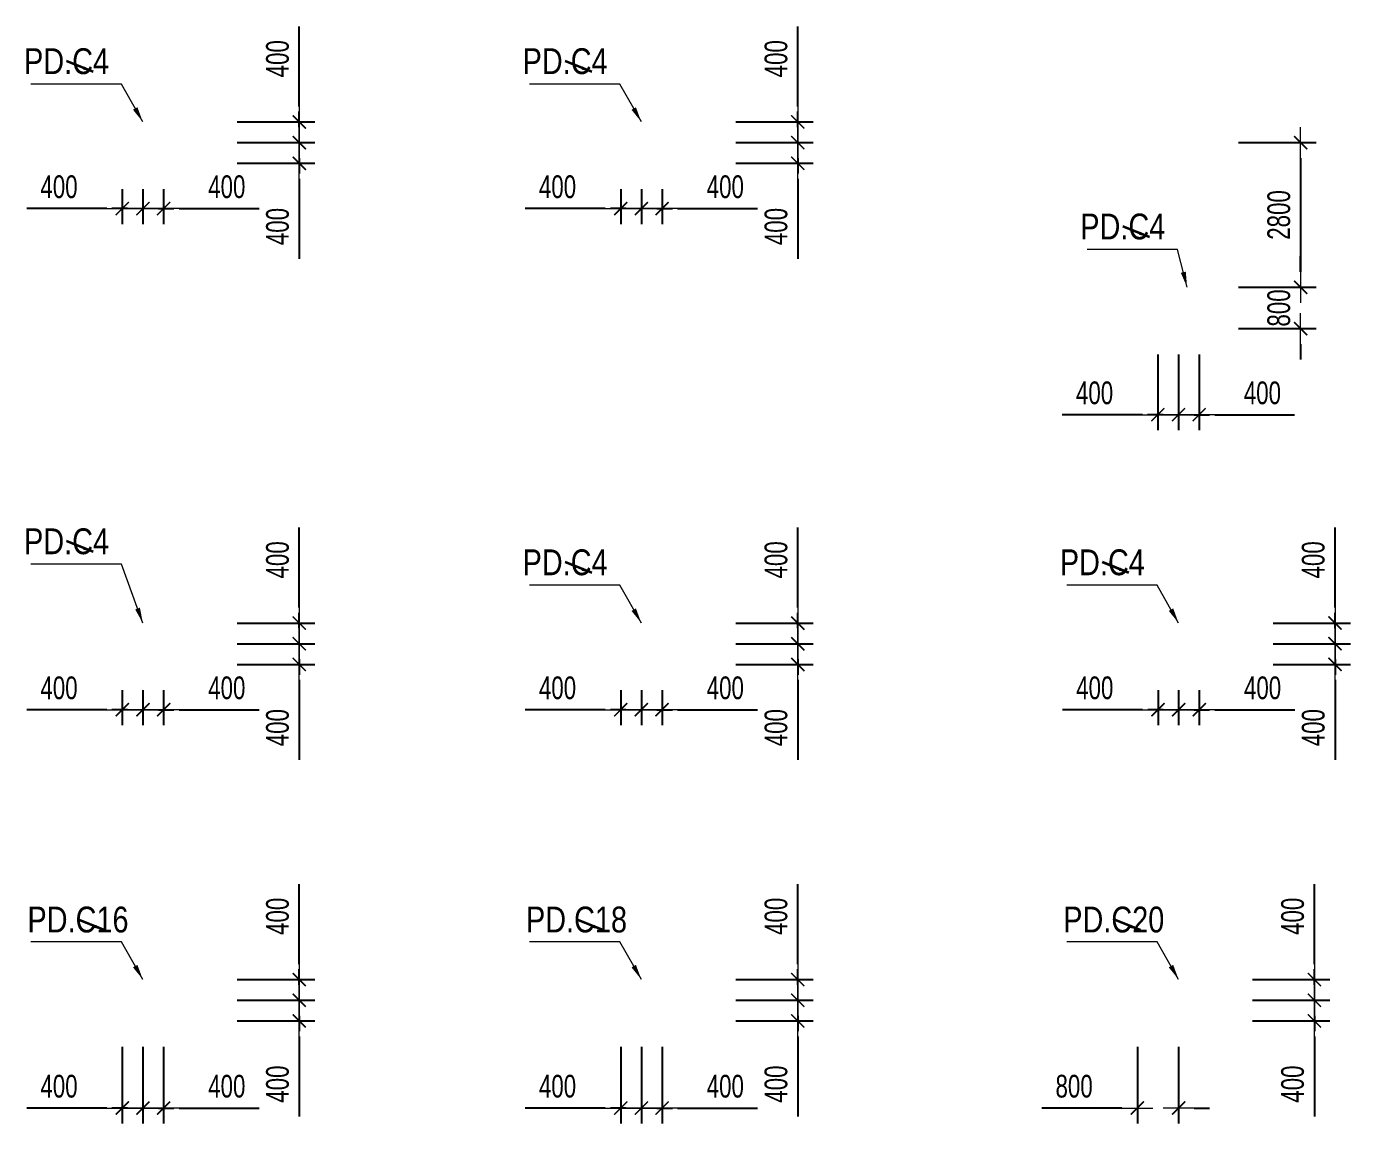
# Model space of a CAD drawing. Header units: millimetres. Extents: x -259680 to 699608, y -1281 to 104748.
# Drawn here: x 128446 to 154077, y 62313 to 83549 of the extents above; entities that cross this region are included whole.
import ezdxf
from ezdxf.enums import TextEntityAlignment as Align

# ---------------------------------------------------------------- set-up
doc = ezdxf.new("R2010")
doc.units = ezdxf.units.MM
doc.layers.get('Defpoints').update_dxf_attribs({"color": 151, "lineweight": 9})
for name, color, linetype, lineweight in [('$0$C1', 20, 'Continuous', 35), ('$1$NDC_S_ANNO', 7, 'Continuous', 20), ('$1$NDC_S_DIM', 1, 'Continuous', 15), ('NDC_S_DIM', 1, 'Continuous', 15)]:
    doc.layers.add(name, color=color, linetype=linetype, lineweight=lineweight)
doc.styles.add('$1$NDC_DIM', font='', dxfattribs={"width": 0.75})
doc.styles.add('$2$ARIAL', font='arial.ttf', dxfattribs={"width": 0.8})
doc.styles.add('NDC_DIM', font='', dxfattribs={"width": 0.75})
doc.styles.get('$1$NDC_DIM').set_extended_font_data('Dotum')
doc.styles.get('NDC_DIM').set_extended_font_data('Dotum')
doc.dimstyles.new('$0$NDC_dim_150', dxfattribs={"dimscale": 150, "dimtxt": 2.2, "dimasz": 1.5, "dimexe": 1.5, "dimexo": 2.5, "dimgap": 1, "dimtad": 1, "dimdec": 0, "dimzin": 0, "dimdsep": 46, "dimtxsty": '$1$NDC_DIM', "dimblk": '$1$DIMMARK', "dimcen": 0.09, "dimdle": 1.2, "dimclrd": 1, "dimclre": 1, "dimclrt": 3, "dimadec": 0, "dimazin": 0, "dimtfac": 1, "dimtdec": 0, "dimtix": 1, "dimtofl": 0, "dimtmove": 0, "dimatfit": 3, "dimfxl": 0, "dimtolj": 1, "dimtzin": 0, "dimarcsym": 0})
doc.dimstyles.new('$1$NDC_dim_iso', dxfattribs={"dimtxt": 2.2, "dimasz": 1, "dimexe": 1.5, "dimexo": 2.5, "dimgap": 1, "dimtad": 1, "dimdec": 0, "dimzin": 0, "dimdsep": 46, "dimtxsty": '$1$NDC_DIM', "dimblk": '$1$DIMMARK', "dimcen": 0.09, "dimdle": 1.2, "dimclrd": 1, "dimclre": 1, "dimclrt": 3, "dimadec": 0, "dimazin": 0, "dimtfac": 1, "dimtdec": 0, "dimtix": 1, "dimtofl": 0, "dimtmove": 0, "dimatfit": 3, "dimfxl": 0, "dimtolj": 1, "dimtzin": 0, "dimarcsym": 0})
doc.dimstyles.new('NDC_dim_200', dxfattribs={"dimscale": 200, "dimtxt": 2.2, "dimasz": 1.5, "dimexe": 1.5, "dimexo": 2.5, "dimgap": 1, "dimtad": 1, "dimdec": 0, "dimzin": 0, "dimdsep": 46, "dimtxsty": 'NDC_DIM', "dimblk": 'DIMMARK', "dimcen": 0.09, "dimdle": 1.2, "dimclrd": 1, "dimclre": 1, "dimclrt": 3, "dimadec": 0, "dimazin": 0, "dimtfac": 1, "dimtdec": 0, "dimtix": 1, "dimtofl": 0, "dimtmove": 0, "dimatfit": 3, "dimfxl": 0, "dimtolj": 1, "dimtzin": 0, "dimarcsym": 0})

# ---------------------------------------------------------------- blocks, each defined once
blk = doc.blocks.new('$1$DIMMARK')
at = {"layer": '$1$NDC_S_DIM', "color": 1}
blk.add_line((-1.5, 0), (1, 0), dxfattribs=at)
at = {"layer": '$1$NDC_S_DIM', "color": 2, "const_width": 0.1}
blk.add_lwpolyline([(-0.424, -0.424), (0.424, 0.424)], dxfattribs=at)
blk = doc.blocks.new('DIMMARK')
at = {"layer": 'NDC_S_DIM', "color": 1}
blk.add_line((-1.5, 0), (1, 0), dxfattribs=at)
at = {"layer": 'NDC_S_DIM', "color": 2, "const_width": 0.1}
blk.add_lwpolyline([(-0.424, -0.424), (0.424, 0.424)], dxfattribs=at)
blk = doc.blocks.new('*D767')
at = {"layer": 'Defpoints', "color": 0, "ltscale": 100, "transparency": 16777216}
for p in [(140350, 80900), (140750, 80900), (140750, 80024)]:
    blk.add_point(p, dxfattribs=at)
at = {"layer": 'NDC_S_DIM', "color": 1, "lineweight": -2, "ltscale": 100, "transparency": 16777216}
for p, q in [((140350, 80400), (140350, 79724)), ((140750, 80400), (140750, 79724)), ((140050, 80024), (139750, 80024)), ((141050, 80024), (142599, 80024))]:
    blk.add_line(p, q, dxfattribs=at)
at = {"layer": 'NDC_S_DIM', "color": 1, "lineweight": -2, "ltscale": 100, "transparency": 16777216, "xscale": 300, "yscale": 300, "zscale": 300}
blk.add_blockref('DIMMARK', (140350, 80024), dxfattribs=at)
at = {"layer": 'NDC_S_DIM', "color": 1, "lineweight": -2, "ltscale": 100, "transparency": 16777216, "xscale": 300, "yscale": 300, "zscale": 300, "rotation": 180}
blk.add_blockref('DIMMARK', (140750, 80024), dxfattribs=at)
at = {"layer": 'NDC_S_DIM', "color": 3, "ltscale": 100, "transparency": 16777216, "insert": (141974, 80444), "char_height": 440, "attachment_point": 5, "style": 'NDC_DIM'}
blk.add_mtext('\\A1;400', dxfattribs=at)
blk = doc.blocks.new('*D768')
at = {"layer": 'Defpoints', "color": 0, "ltscale": 100, "transparency": 16777216}
for p in [(139950, 80900), (140350, 80900), (140350, 80024)]:
    blk.add_point(p, dxfattribs=at)
at = {"layer": 'NDC_S_DIM', "color": 1, "lineweight": -2, "ltscale": 100, "transparency": 16777216}
for p, q in [((139950, 80400), (139950, 79724)), ((140350, 80400), (140350, 79724)), ((139650, 80024), (138101, 80024)), ((140650, 80024), (140950, 80024))]:
    blk.add_line(p, q, dxfattribs=at)
at = {"layer": 'NDC_S_DIM', "color": 1, "lineweight": -2, "ltscale": 100, "transparency": 16777216, "xscale": 300, "yscale": 300, "zscale": 300}
blk.add_blockref('DIMMARK', (139950, 80024), dxfattribs=at)
at = {"layer": 'NDC_S_DIM', "color": 1, "lineweight": -2, "ltscale": 100, "transparency": 16777216, "xscale": 300, "yscale": 300, "zscale": 300, "rotation": 180}
blk.add_blockref('DIMMARK', (140350, 80024), dxfattribs=at)
at = {"layer": 'NDC_S_DIM', "color": 3, "ltscale": 100, "transparency": 16777216, "insert": (138726, 80444), "char_height": 440, "attachment_point": 5, "style": 'NDC_DIM'}
blk.add_mtext('\\A1;400', dxfattribs=at)
blk = doc.blocks.new('*D769')
at = {"layer": 'Defpoints', "color": 0, "ltscale": 100, "transparency": 16777216}
for p in [(140750, 81700), (143377, 81700), (140750, 81300)]:
    blk.add_point(p, dxfattribs=at)
at = {"layer": 'NDC_S_DIM', "color": 1, "lineweight": -2, "ltscale": 100, "transparency": 16777216}
for p, q in [((143377, 82000), (143377, 83549)), ((142177, 81700), (143677, 81700)), ((142177, 81300), (143677, 81300)), ((143377, 81000), (143377, 80700))]:
    blk.add_line(p, q, dxfattribs=at)
at = {"layer": 'NDC_S_DIM', "color": 1, "lineweight": -2, "ltscale": 100, "transparency": 16777216, "xscale": 300, "yscale": 300, "zscale": 300}
for p, rotation in [((143377, 81700), 270), ((143377, 81300), 90)]:
    blk.add_blockref('DIMMARK', p, dxfattribs=dict(at, rotation=rotation))
at = {"layer": 'NDC_S_DIM', "color": 3, "ltscale": 100, "transparency": 16777216, "insert": (142957, 82924), "char_height": 440, "attachment_point": 5, "rotation": 90, "style": 'NDC_DIM'}
blk.add_mtext('\\A1;400', dxfattribs=at)
blk = doc.blocks.new('*D770')
at = {"layer": 'Defpoints', "color": 0, "ltscale": 100, "transparency": 16777216}
for p in [(140750, 81300), (143377, 81300), (140750, 80900)]:
    blk.add_point(p, dxfattribs=at)
at = {"layer": 'NDC_S_DIM', "color": 1, "lineweight": -2, "ltscale": 100, "transparency": 16777216}
for p, q in [((143377, 81600), (143377, 81900)), ((142177, 81300), (143677, 81300)), ((142177, 80900), (143677, 80900)), ((143377, 80600), (143377, 79051))]:
    blk.add_line(p, q, dxfattribs=at)
at = {"layer": 'NDC_S_DIM', "color": 1, "lineweight": -2, "ltscale": 100, "transparency": 16777216, "xscale": 300, "yscale": 300, "zscale": 300}
for p, rotation in [((143377, 81300), 270), ((143377, 80900), 90)]:
    blk.add_blockref('DIMMARK', p, dxfattribs=dict(at, rotation=rotation))
at = {"layer": 'NDC_S_DIM', "color": 3, "ltscale": 100, "transparency": 16777216, "insert": (142957, 79676), "char_height": 440, "attachment_point": 5, "rotation": 90, "style": 'NDC_DIM'}
blk.add_mtext('\\A1;400', dxfattribs=at)
blk = doc.blocks.new('*D771')
at = {"layer": 'Defpoints', "color": 0, "ltscale": 100, "transparency": 16777216}
for p in [(130700, 80900), (131100, 80900), (131100, 80024)]:
    blk.add_point(p, dxfattribs=at)
at = {"layer": 'NDC_S_DIM', "color": 1, "lineweight": -2, "ltscale": 100, "transparency": 16777216}
for p, q in [((130700, 80400), (130700, 79724)), ((131100, 80400), (131100, 79724)), ((130400, 80024), (130100, 80024)), ((131400, 80024), (132949, 80024))]:
    blk.add_line(p, q, dxfattribs=at)
at = {"layer": 'NDC_S_DIM', "color": 1, "lineweight": -2, "ltscale": 100, "transparency": 16777216, "xscale": 300, "yscale": 300, "zscale": 300}
blk.add_blockref('DIMMARK', (130700, 80024), dxfattribs=at)
at = {"layer": 'NDC_S_DIM', "color": 1, "lineweight": -2, "ltscale": 100, "transparency": 16777216, "xscale": 300, "yscale": 300, "zscale": 300, "rotation": 180}
blk.add_blockref('DIMMARK', (131100, 80024), dxfattribs=at)
at = {"layer": 'NDC_S_DIM', "color": 3, "ltscale": 100, "transparency": 16777216, "insert": (132324, 80444), "char_height": 440, "attachment_point": 5, "style": 'NDC_DIM'}
blk.add_mtext('\\A1;400', dxfattribs=at)
blk = doc.blocks.new('*D772')
at = {"layer": 'Defpoints', "color": 0, "ltscale": 100, "transparency": 16777216}
for p in [(130300, 80900), (130700, 80900), (130700, 80024)]:
    blk.add_point(p, dxfattribs=at)
at = {"layer": 'NDC_S_DIM', "color": 1, "lineweight": -2, "ltscale": 100, "transparency": 16777216}
for p, q in [((130300, 80400), (130300, 79724)), ((130700, 80400), (130700, 79724)), ((130000, 80024), (128451, 80024)), ((131000, 80024), (131300, 80024))]:
    blk.add_line(p, q, dxfattribs=at)
at = {"layer": 'NDC_S_DIM', "color": 1, "lineweight": -2, "ltscale": 100, "transparency": 16777216, "xscale": 300, "yscale": 300, "zscale": 300}
blk.add_blockref('DIMMARK', (130300, 80024), dxfattribs=at)
at = {"layer": 'NDC_S_DIM', "color": 1, "lineweight": -2, "ltscale": 100, "transparency": 16777216, "xscale": 300, "yscale": 300, "zscale": 300, "rotation": 180}
blk.add_blockref('DIMMARK', (130700, 80024), dxfattribs=at)
at = {"layer": 'NDC_S_DIM', "color": 3, "ltscale": 100, "transparency": 16777216, "insert": (129076, 80444), "char_height": 440, "attachment_point": 5, "style": 'NDC_DIM'}
blk.add_mtext('\\A1;400', dxfattribs=at)
blk = doc.blocks.new('*D773')
at = {"layer": 'Defpoints', "color": 0, "ltscale": 100, "transparency": 16777216}
for p in [(131100, 81700), (133727, 81700), (131100, 81300)]:
    blk.add_point(p, dxfattribs=at)
at = {"layer": 'NDC_S_DIM', "color": 1, "lineweight": -2, "ltscale": 100, "transparency": 16777216}
for p, q in [((133727, 82000), (133727, 83549)), ((132527, 81700), (134027, 81700)), ((132527, 81300), (134027, 81300)), ((133727, 81000), (133727, 80700))]:
    blk.add_line(p, q, dxfattribs=at)
at = {"layer": 'NDC_S_DIM', "color": 1, "lineweight": -2, "ltscale": 100, "transparency": 16777216, "xscale": 300, "yscale": 300, "zscale": 300}
for p, rotation in [((133727, 81700), 270), ((133727, 81300), 90)]:
    blk.add_blockref('DIMMARK', p, dxfattribs=dict(at, rotation=rotation))
at = {"layer": 'NDC_S_DIM', "color": 3, "ltscale": 100, "transparency": 16777216, "insert": (133307, 82924), "char_height": 440, "attachment_point": 5, "rotation": 90, "style": 'NDC_DIM'}
blk.add_mtext('\\A1;400', dxfattribs=at)
blk = doc.blocks.new('*D774')
at = {"layer": 'Defpoints', "color": 0, "ltscale": 100, "transparency": 16777216}
for p in [(131100, 81300), (133727, 81300), (131100, 80900)]:
    blk.add_point(p, dxfattribs=at)
at = {"layer": 'NDC_S_DIM', "color": 1, "lineweight": -2, "ltscale": 100, "transparency": 16777216}
for p, q in [((133727, 81600), (133727, 81900)), ((132527, 81300), (134027, 81300)), ((132527, 80900), (134027, 80900)), ((133727, 80600), (133727, 79051))]:
    blk.add_line(p, q, dxfattribs=at)
at = {"layer": 'NDC_S_DIM', "color": 1, "lineweight": -2, "ltscale": 100, "transparency": 16777216, "xscale": 300, "yscale": 300, "zscale": 300}
for p, rotation in [((133727, 81300), 270), ((133727, 80900), 90)]:
    blk.add_blockref('DIMMARK', p, dxfattribs=dict(at, rotation=rotation))
at = {"layer": 'NDC_S_DIM', "color": 3, "ltscale": 100, "transparency": 16777216, "insert": (133307, 79676), "char_height": 440, "attachment_point": 5, "rotation": 90, "style": 'NDC_DIM'}
blk.add_mtext('\\A1;400', dxfattribs=at)
blk = doc.blocks.new('*D1036')
at = {"layer": 'Defpoints', "color": 0, "ltscale": 100, "transparency": 16777216}
for p in [(130700, 71200), (131100, 71200), (131100, 70324)]:
    blk.add_point(p, dxfattribs=at)
at = {"layer": 'NDC_S_DIM', "color": 1, "lineweight": -2, "ltscale": 100, "transparency": 16777216}
for p, q in [((130700, 70700), (130700, 70024)), ((131100, 70700), (131100, 70024)), ((130400, 70324), (130100, 70324)), ((131400, 70324), (132949, 70324))]:
    blk.add_line(p, q, dxfattribs=at)
at = {"layer": 'NDC_S_DIM', "color": 1, "lineweight": -2, "ltscale": 100, "transparency": 16777216, "xscale": 300, "yscale": 300, "zscale": 300}
blk.add_blockref('DIMMARK', (130700, 70324), dxfattribs=at)
at = {"layer": 'NDC_S_DIM', "color": 1, "lineweight": -2, "ltscale": 100, "transparency": 16777216, "xscale": 300, "yscale": 300, "zscale": 300, "rotation": 180}
blk.add_blockref('DIMMARK', (131100, 70324), dxfattribs=at)
at = {"layer": 'NDC_S_DIM', "color": 3, "ltscale": 100, "transparency": 16777216, "insert": (132324, 70744), "char_height": 440, "attachment_point": 5, "style": 'NDC_DIM'}
blk.add_mtext('\\A1;400', dxfattribs=at)
blk = doc.blocks.new('*D1037')
at = {"layer": 'Defpoints', "color": 0, "ltscale": 100, "transparency": 16777216}
for p in [(130300, 71200), (130700, 71200), (130700, 70324)]:
    blk.add_point(p, dxfattribs=at)
at = {"layer": 'NDC_S_DIM', "color": 1, "lineweight": -2, "ltscale": 100, "transparency": 16777216}
for p, q in [((130300, 70700), (130300, 70024)), ((130700, 70700), (130700, 70024)), ((130000, 70324), (128451, 70324)), ((131000, 70324), (131300, 70324))]:
    blk.add_line(p, q, dxfattribs=at)
at = {"layer": 'NDC_S_DIM', "color": 1, "lineweight": -2, "ltscale": 100, "transparency": 16777216, "xscale": 300, "yscale": 300, "zscale": 300}
blk.add_blockref('DIMMARK', (130300, 70324), dxfattribs=at)
at = {"layer": 'NDC_S_DIM', "color": 1, "lineweight": -2, "ltscale": 100, "transparency": 16777216, "xscale": 300, "yscale": 300, "zscale": 300, "rotation": 180}
blk.add_blockref('DIMMARK', (130700, 70324), dxfattribs=at)
at = {"layer": 'NDC_S_DIM', "color": 3, "ltscale": 100, "transparency": 16777216, "insert": (129076, 70744), "char_height": 440, "attachment_point": 5, "style": 'NDC_DIM'}
blk.add_mtext('\\A1;400', dxfattribs=at)
blk = doc.blocks.new('*D1038')
at = {"layer": 'Defpoints', "color": 0, "ltscale": 100, "transparency": 16777216}
for p in [(131100, 72000), (133727, 72000), (131100, 71600)]:
    blk.add_point(p, dxfattribs=at)
at = {"layer": 'NDC_S_DIM', "color": 1, "lineweight": -2, "ltscale": 100, "transparency": 16777216}
for p, q in [((133727, 72300), (133727, 73849)), ((132527, 72000), (134027, 72000)), ((132527, 71600), (134027, 71600)), ((133727, 71300), (133727, 71000))]:
    blk.add_line(p, q, dxfattribs=at)
at = {"layer": 'NDC_S_DIM', "color": 1, "lineweight": -2, "ltscale": 100, "transparency": 16777216, "xscale": 300, "yscale": 300, "zscale": 300}
for p, rotation in [((133727, 72000), 270), ((133727, 71600), 90)]:
    blk.add_blockref('DIMMARK', p, dxfattribs=dict(at, rotation=rotation))
at = {"layer": 'NDC_S_DIM', "color": 3, "ltscale": 100, "transparency": 16777216, "insert": (133307, 73224), "char_height": 440, "attachment_point": 5, "rotation": 90, "style": 'NDC_DIM'}
blk.add_mtext('\\A1;400', dxfattribs=at)
blk = doc.blocks.new('*D1039')
at = {"layer": 'Defpoints', "color": 0, "ltscale": 100, "transparency": 16777216}
for p in [(131100, 71600), (133727, 71600), (131100, 71200)]:
    blk.add_point(p, dxfattribs=at)
at = {"layer": 'NDC_S_DIM', "color": 1, "lineweight": -2, "ltscale": 100, "transparency": 16777216}
for p, q in [((133727, 71900), (133727, 72200)), ((132527, 71600), (134027, 71600)), ((132527, 71200), (134027, 71200)), ((133727, 70900), (133727, 69351))]:
    blk.add_line(p, q, dxfattribs=at)
at = {"layer": 'NDC_S_DIM', "color": 1, "lineweight": -2, "ltscale": 100, "transparency": 16777216, "xscale": 300, "yscale": 300, "zscale": 300}
for p, rotation in [((133727, 71600), 270), ((133727, 71200), 90)]:
    blk.add_blockref('DIMMARK', p, dxfattribs=dict(at, rotation=rotation))
at = {"layer": 'NDC_S_DIM', "color": 3, "ltscale": 100, "transparency": 16777216, "insert": (133307, 69976), "char_height": 440, "attachment_point": 5, "rotation": 90, "style": 'NDC_DIM'}
blk.add_mtext('\\A1;400', dxfattribs=at)
blk = doc.blocks.new('*D1040')
at = {"layer": 'Defpoints', "color": 0, "ltscale": 100, "transparency": 16777216}
for p in [(140350, 71200), (140750, 71200), (140750, 70324)]:
    blk.add_point(p, dxfattribs=at)
at = {"layer": 'NDC_S_DIM', "color": 1, "lineweight": -2, "ltscale": 100, "transparency": 16777216}
for p, q in [((140350, 70700), (140350, 70024)), ((140750, 70700), (140750, 70024)), ((140050, 70324), (139750, 70324)), ((141050, 70324), (142599, 70324))]:
    blk.add_line(p, q, dxfattribs=at)
at = {"layer": 'NDC_S_DIM', "color": 1, "lineweight": -2, "ltscale": 100, "transparency": 16777216, "xscale": 300, "yscale": 300, "zscale": 300}
blk.add_blockref('DIMMARK', (140350, 70324), dxfattribs=at)
at = {"layer": 'NDC_S_DIM', "color": 1, "lineweight": -2, "ltscale": 100, "transparency": 16777216, "xscale": 300, "yscale": 300, "zscale": 300, "rotation": 180}
blk.add_blockref('DIMMARK', (140750, 70324), dxfattribs=at)
at = {"layer": 'NDC_S_DIM', "color": 3, "ltscale": 100, "transparency": 16777216, "insert": (141974, 70744), "char_height": 440, "attachment_point": 5, "style": 'NDC_DIM'}
blk.add_mtext('\\A1;400', dxfattribs=at)
blk = doc.blocks.new('*D1041')
at = {"layer": 'Defpoints', "color": 0, "ltscale": 100, "transparency": 16777216}
for p in [(139950, 71200), (140350, 71200), (140350, 70324)]:
    blk.add_point(p, dxfattribs=at)
at = {"layer": 'NDC_S_DIM', "color": 1, "lineweight": -2, "ltscale": 100, "transparency": 16777216}
for p, q in [((139950, 70700), (139950, 70024)), ((140350, 70700), (140350, 70024)), ((139650, 70324), (138101, 70324)), ((140650, 70324), (140950, 70324))]:
    blk.add_line(p, q, dxfattribs=at)
at = {"layer": 'NDC_S_DIM', "color": 1, "lineweight": -2, "ltscale": 100, "transparency": 16777216, "xscale": 300, "yscale": 300, "zscale": 300}
blk.add_blockref('DIMMARK', (139950, 70324), dxfattribs=at)
at = {"layer": 'NDC_S_DIM', "color": 1, "lineweight": -2, "ltscale": 100, "transparency": 16777216, "xscale": 300, "yscale": 300, "zscale": 300, "rotation": 180}
blk.add_blockref('DIMMARK', (140350, 70324), dxfattribs=at)
at = {"layer": 'NDC_S_DIM', "color": 3, "ltscale": 100, "transparency": 16777216, "insert": (138726, 70744), "char_height": 440, "attachment_point": 5, "style": 'NDC_DIM'}
blk.add_mtext('\\A1;400', dxfattribs=at)
blk = doc.blocks.new('*D1042')
at = {"layer": 'Defpoints', "color": 0, "ltscale": 100, "transparency": 16777216}
for p in [(140750, 72000), (143377, 72000), (140750, 71600)]:
    blk.add_point(p, dxfattribs=at)
at = {"layer": 'NDC_S_DIM', "color": 1, "lineweight": -2, "ltscale": 100, "transparency": 16777216}
for p, q in [((143377, 72300), (143377, 73849)), ((142177, 72000), (143677, 72000)), ((142177, 71600), (143677, 71600)), ((143377, 71300), (143377, 71000))]:
    blk.add_line(p, q, dxfattribs=at)
at = {"layer": 'NDC_S_DIM', "color": 1, "lineweight": -2, "ltscale": 100, "transparency": 16777216, "xscale": 300, "yscale": 300, "zscale": 300}
for p, rotation in [((143377, 72000), 270), ((143377, 71600), 90)]:
    blk.add_blockref('DIMMARK', p, dxfattribs=dict(at, rotation=rotation))
at = {"layer": 'NDC_S_DIM', "color": 3, "ltscale": 100, "transparency": 16777216, "insert": (142957, 73224), "char_height": 440, "attachment_point": 5, "rotation": 90, "style": 'NDC_DIM'}
blk.add_mtext('\\A1;400', dxfattribs=at)
blk = doc.blocks.new('*D1043')
at = {"layer": 'Defpoints', "color": 0, "ltscale": 100, "transparency": 16777216}
for p in [(140750, 71600), (143377, 71600), (140750, 71200)]:
    blk.add_point(p, dxfattribs=at)
at = {"layer": 'NDC_S_DIM', "color": 1, "lineweight": -2, "ltscale": 100, "transparency": 16777216}
for p, q in [((143377, 71900), (143377, 72200)), ((142177, 71600), (143677, 71600)), ((142177, 71200), (143677, 71200)), ((143377, 70900), (143377, 69351))]:
    blk.add_line(p, q, dxfattribs=at)
at = {"layer": 'NDC_S_DIM', "color": 1, "lineweight": -2, "ltscale": 100, "transparency": 16777216, "xscale": 300, "yscale": 300, "zscale": 300}
for p, rotation in [((143377, 71600), 270), ((143377, 71200), 90)]:
    blk.add_blockref('DIMMARK', p, dxfattribs=dict(at, rotation=rotation))
at = {"layer": 'NDC_S_DIM', "color": 3, "ltscale": 100, "transparency": 16777216, "insert": (142957, 69976), "char_height": 440, "attachment_point": 5, "rotation": 90, "style": 'NDC_DIM'}
blk.add_mtext('\\A1;400', dxfattribs=at)
blk = doc.blocks.new('*D1044')
at = {"layer": 'Defpoints', "color": 0, "ltscale": 100, "transparency": 16777216}
for p in [(150750, 71200), (151150, 71200), (151150, 70324)]:
    blk.add_point(p, dxfattribs=at)
at = {"layer": 'NDC_S_DIM', "color": 1, "lineweight": -2, "ltscale": 100, "transparency": 16777216}
for p, q in [((150750, 70700), (150750, 70024)), ((151150, 70700), (151150, 70024)), ((150450, 70324), (150150, 70324)), ((151450, 70324), (152999, 70324))]:
    blk.add_line(p, q, dxfattribs=at)
at = {"layer": 'NDC_S_DIM', "color": 1, "lineweight": -2, "ltscale": 100, "transparency": 16777216, "xscale": 300, "yscale": 300, "zscale": 300}
blk.add_blockref('DIMMARK', (150750, 70324), dxfattribs=at)
at = {"layer": 'NDC_S_DIM', "color": 1, "lineweight": -2, "ltscale": 100, "transparency": 16777216, "xscale": 300, "yscale": 300, "zscale": 300, "rotation": 180}
blk.add_blockref('DIMMARK', (151150, 70324), dxfattribs=at)
at = {"layer": 'NDC_S_DIM', "color": 3, "ltscale": 100, "transparency": 16777216, "insert": (152374, 70744), "char_height": 440, "attachment_point": 5, "style": 'NDC_DIM'}
blk.add_mtext('\\A1;400', dxfattribs=at)
blk = doc.blocks.new('*D1045')
at = {"layer": 'Defpoints', "color": 0, "ltscale": 100, "transparency": 16777216}
for p in [(150350, 71200), (150750, 71200), (150750, 70324)]:
    blk.add_point(p, dxfattribs=at)
at = {"layer": 'NDC_S_DIM', "color": 1, "lineweight": -2, "ltscale": 100, "transparency": 16777216}
for p, q in [((150350, 70700), (150350, 70024)), ((150750, 70700), (150750, 70024)), ((150050, 70324), (148501, 70324)), ((151050, 70324), (151350, 70324))]:
    blk.add_line(p, q, dxfattribs=at)
at = {"layer": 'NDC_S_DIM', "color": 1, "lineweight": -2, "ltscale": 100, "transparency": 16777216, "xscale": 300, "yscale": 300, "zscale": 300}
blk.add_blockref('DIMMARK', (150350, 70324), dxfattribs=at)
at = {"layer": 'NDC_S_DIM', "color": 1, "lineweight": -2, "ltscale": 100, "transparency": 16777216, "xscale": 300, "yscale": 300, "zscale": 300, "rotation": 180}
blk.add_blockref('DIMMARK', (150750, 70324), dxfattribs=at)
at = {"layer": 'NDC_S_DIM', "color": 3, "ltscale": 100, "transparency": 16777216, "insert": (149126, 70744), "char_height": 440, "attachment_point": 5, "style": 'NDC_DIM'}
blk.add_mtext('\\A1;400', dxfattribs=at)
blk = doc.blocks.new('*D1046')
at = {"layer": 'Defpoints', "color": 0, "ltscale": 100, "transparency": 16777216}
for p in [(151150, 72000), (153777, 72000), (151150, 71600)]:
    blk.add_point(p, dxfattribs=at)
at = {"layer": 'NDC_S_DIM', "color": 1, "lineweight": -2, "ltscale": 100, "transparency": 16777216}
for p, q in [((153777, 72300), (153777, 73849)), ((152577, 72000), (154077, 72000)), ((152577, 71600), (154077, 71600)), ((153777, 71300), (153777, 71000))]:
    blk.add_line(p, q, dxfattribs=at)
at = {"layer": 'NDC_S_DIM', "color": 1, "lineweight": -2, "ltscale": 100, "transparency": 16777216, "xscale": 300, "yscale": 300, "zscale": 300}
for p, rotation in [((153777, 72000), 270), ((153777, 71600), 90)]:
    blk.add_blockref('DIMMARK', p, dxfattribs=dict(at, rotation=rotation))
at = {"layer": 'NDC_S_DIM', "color": 3, "ltscale": 100, "transparency": 16777216, "insert": (153357, 73224), "char_height": 440, "attachment_point": 5, "rotation": 90, "style": 'NDC_DIM'}
blk.add_mtext('\\A1;400', dxfattribs=at)
blk = doc.blocks.new('*D1047')
at = {"layer": 'Defpoints', "color": 0, "ltscale": 100, "transparency": 16777216}
for p in [(151150, 71600), (153777, 71600), (151150, 71200)]:
    blk.add_point(p, dxfattribs=at)
at = {"layer": 'NDC_S_DIM', "color": 1, "lineweight": -2, "ltscale": 100, "transparency": 16777216}
for p, q in [((153777, 71900), (153777, 72200)), ((152577, 71600), (154077, 71600)), ((152577, 71200), (154077, 71200)), ((153777, 70900), (153777, 69351))]:
    blk.add_line(p, q, dxfattribs=at)
at = {"layer": 'NDC_S_DIM', "color": 1, "lineweight": -2, "ltscale": 100, "transparency": 16777216, "xscale": 300, "yscale": 300, "zscale": 300}
for p, rotation in [((153777, 71600), 270), ((153777, 71200), 90)]:
    blk.add_blockref('DIMMARK', p, dxfattribs=dict(at, rotation=rotation))
at = {"layer": 'NDC_S_DIM', "color": 3, "ltscale": 100, "transparency": 16777216, "insert": (153357, 69976), "char_height": 440, "attachment_point": 5, "rotation": 90, "style": 'NDC_DIM'}
blk.add_mtext('\\A1;400', dxfattribs=at)
blk = doc.blocks.new('*D1072')
at = {"layer": 'Defpoints', "color": 0, "ltscale": 100, "transparency": 16777216}
for p in [(150747, 77700), (151147, 77700), (151147, 76034)]:
    blk.add_point(p, dxfattribs=at)
at = {"layer": 'NDC_S_DIM', "color": 1, "lineweight": -2, "ltscale": 100, "transparency": 16777216}
for p, q in [((150747, 77200), (150747, 75734)), ((151147, 77200), (151147, 75734)), ((150447, 76034), (150147, 76034)), ((151447, 76034), (152995, 76034))]:
    blk.add_line(p, q, dxfattribs=at)
at = {"layer": 'NDC_S_DIM', "color": 1, "lineweight": -2, "ltscale": 100, "transparency": 16777216, "xscale": 300, "yscale": 300, "zscale": 300}
blk.add_blockref('DIMMARK', (150747, 76034), dxfattribs=at)
at = {"layer": 'NDC_S_DIM', "color": 1, "lineweight": -2, "ltscale": 100, "transparency": 16777216, "xscale": 300, "yscale": 300, "zscale": 300, "rotation": 180}
blk.add_blockref('DIMMARK', (151147, 76034), dxfattribs=at)
at = {"layer": 'NDC_S_DIM', "color": 3, "ltscale": 100, "transparency": 16777216, "insert": (152371, 76454), "char_height": 440, "attachment_point": 5, "style": 'NDC_DIM'}
blk.add_mtext('\\A1;400', dxfattribs=at)
blk = doc.blocks.new('*D1073')
at = {"layer": 'Defpoints', "color": 0, "ltscale": 100, "transparency": 16777216}
for p in [(150347, 77700), (150747, 77700), (150747, 76034)]:
    blk.add_point(p, dxfattribs=at)
at = {"layer": 'NDC_S_DIM', "color": 1, "lineweight": -2, "ltscale": 100, "transparency": 16777216}
for p, q in [((150347, 77200), (150347, 75734)), ((150747, 77200), (150747, 75734)), ((150047, 76034), (148498, 76034)), ((151047, 76034), (151347, 76034))]:
    blk.add_line(p, q, dxfattribs=at)
at = {"layer": 'NDC_S_DIM', "color": 1, "lineweight": -2, "ltscale": 100, "transparency": 16777216, "xscale": 300, "yscale": 300, "zscale": 300}
blk.add_blockref('DIMMARK', (150347, 76034), dxfattribs=at)
at = {"layer": 'NDC_S_DIM', "color": 1, "lineweight": -2, "ltscale": 100, "transparency": 16777216, "xscale": 300, "yscale": 300, "zscale": 300, "rotation": 180}
blk.add_blockref('DIMMARK', (150747, 76034), dxfattribs=at)
at = {"layer": 'NDC_S_DIM', "color": 3, "ltscale": 100, "transparency": 16777216, "insert": (149122, 76454), "char_height": 440, "attachment_point": 5, "style": 'NDC_DIM'}
blk.add_mtext('\\A1;400', dxfattribs=at)
blk = doc.blocks.new('*D1074')
at = {"layer": 'Defpoints', "color": 0, "ltscale": 100, "transparency": 16777216}
for p in [(140350, 64300), (140750, 64300), (140750, 62613)]:
    blk.add_point(p, dxfattribs=at)
at = {"layer": 'NDC_S_DIM', "color": 1, "lineweight": -2, "ltscale": 100, "transparency": 16777216}
for p, q in [((140350, 63800), (140350, 62313)), ((140750, 63800), (140750, 62313)), ((140050, 62613), (139750, 62613)), ((141050, 62613), (142599, 62613))]:
    blk.add_line(p, q, dxfattribs=at)
at = {"layer": 'NDC_S_DIM', "color": 1, "lineweight": -2, "ltscale": 100, "transparency": 16777216, "xscale": 300, "yscale": 300, "zscale": 300}
blk.add_blockref('DIMMARK', (140350, 62613), dxfattribs=at)
at = {"layer": 'NDC_S_DIM', "color": 1, "lineweight": -2, "ltscale": 100, "transparency": 16777216, "xscale": 300, "yscale": 300, "zscale": 300, "rotation": 180}
blk.add_blockref('DIMMARK', (140750, 62613), dxfattribs=at)
at = {"layer": 'NDC_S_DIM', "color": 3, "ltscale": 100, "transparency": 16777216, "insert": (141974, 63033), "char_height": 440, "attachment_point": 5, "style": 'NDC_DIM'}
blk.add_mtext('\\A1;400', dxfattribs=at)
blk = doc.blocks.new('*D1075')
at = {"layer": 'Defpoints', "color": 0, "ltscale": 100, "transparency": 16777216}
for p in [(139950, 64300), (140350, 64300), (140350, 62613)]:
    blk.add_point(p, dxfattribs=at)
at = {"layer": 'NDC_S_DIM', "color": 1, "lineweight": -2, "ltscale": 100, "transparency": 16777216}
for p, q in [((139950, 63800), (139950, 62313)), ((140350, 63800), (140350, 62313)), ((139650, 62613), (138101, 62613)), ((140650, 62613), (140950, 62613))]:
    blk.add_line(p, q, dxfattribs=at)
at = {"layer": 'NDC_S_DIM', "color": 1, "lineweight": -2, "ltscale": 100, "transparency": 16777216, "xscale": 300, "yscale": 300, "zscale": 300}
blk.add_blockref('DIMMARK', (139950, 62613), dxfattribs=at)
at = {"layer": 'NDC_S_DIM', "color": 1, "lineweight": -2, "ltscale": 100, "transparency": 16777216, "xscale": 300, "yscale": 300, "zscale": 300, "rotation": 180}
blk.add_blockref('DIMMARK', (140350, 62613), dxfattribs=at)
at = {"layer": 'NDC_S_DIM', "color": 3, "ltscale": 100, "transparency": 16777216, "insert": (138726, 63033), "char_height": 440, "attachment_point": 5, "style": 'NDC_DIM'}
blk.add_mtext('\\A1;400', dxfattribs=at)
blk = doc.blocks.new('*D1076')
at = {"layer": 'Defpoints', "color": 0, "ltscale": 100, "transparency": 16777216}
for p in [(140750, 65100), (143377, 65100), (140750, 64700)]:
    blk.add_point(p, dxfattribs=at)
at = {"layer": 'NDC_S_DIM', "color": 1, "lineweight": -2, "ltscale": 100, "transparency": 16777216}
for p, q in [((143377, 65400), (143377, 66949)), ((142177, 65100), (143677, 65100)), ((142177, 64700), (143677, 64700)), ((143377, 64400), (143377, 64100))]:
    blk.add_line(p, q, dxfattribs=at)
at = {"layer": 'NDC_S_DIM', "color": 1, "lineweight": -2, "ltscale": 100, "transparency": 16777216, "xscale": 300, "yscale": 300, "zscale": 300}
for p, rotation in [((143377, 65100), 270), ((143377, 64700), 90)]:
    blk.add_blockref('DIMMARK', p, dxfattribs=dict(at, rotation=rotation))
at = {"layer": 'NDC_S_DIM', "color": 3, "ltscale": 100, "transparency": 16777216, "insert": (142957, 66324), "char_height": 440, "attachment_point": 5, "rotation": 90, "style": 'NDC_DIM'}
blk.add_mtext('\\A1;400', dxfattribs=at)
blk = doc.blocks.new('*D1077')
at = {"layer": 'Defpoints', "color": 0, "ltscale": 100, "transparency": 16777216}
for p in [(140750, 64700), (143377, 64700), (140750, 64300)]:
    blk.add_point(p, dxfattribs=at)
at = {"layer": 'NDC_S_DIM', "color": 1, "lineweight": -2, "ltscale": 100, "transparency": 16777216}
for p, q in [((143377, 65000), (143377, 65300)), ((142177, 64700), (143677, 64700)), ((142177, 64300), (143677, 64300)), ((143377, 64000), (143377, 62451))]:
    blk.add_line(p, q, dxfattribs=at)
at = {"layer": 'NDC_S_DIM', "color": 1, "lineweight": -2, "ltscale": 100, "transparency": 16777216, "xscale": 300, "yscale": 300, "zscale": 300}
for p, rotation in [((143377, 64700), 270), ((143377, 64300), 90)]:
    blk.add_blockref('DIMMARK', p, dxfattribs=dict(at, rotation=rotation))
at = {"layer": 'NDC_S_DIM', "color": 3, "ltscale": 100, "transparency": 16777216, "insert": (142957, 63076), "char_height": 440, "attachment_point": 5, "rotation": 90, "style": 'NDC_DIM'}
blk.add_mtext('\\A1;400', dxfattribs=at)
blk = doc.blocks.new('*D1078')
at = {"layer": 'Defpoints', "color": 0, "ltscale": 100, "transparency": 16777216}
for p in [(149950, 64300), (150750, 64300), (150750, 62613)]:
    blk.add_point(p, dxfattribs=at)
at = {"layer": 'NDC_S_DIM', "color": 1, "lineweight": -2, "ltscale": 100, "transparency": 16777216}
for p, q in [((149950, 63800), (149950, 62313)), ((150750, 63800), (150750, 62313)), ((149650, 62613), (148101, 62613)), ((151050, 62613), (151350, 62613))]:
    blk.add_line(p, q, dxfattribs=at)
at = {"layer": 'NDC_S_DIM', "color": 1, "lineweight": -2, "ltscale": 100, "transparency": 16777216, "xscale": 300, "yscale": 300, "zscale": 300}
blk.add_blockref('DIMMARK', (149950, 62613), dxfattribs=at)
at = {"layer": 'NDC_S_DIM', "color": 1, "lineweight": -2, "ltscale": 100, "transparency": 16777216, "xscale": 300, "yscale": 300, "zscale": 300, "rotation": 180}
blk.add_blockref('DIMMARK', (150750, 62613), dxfattribs=at)
at = {"layer": 'NDC_S_DIM', "color": 3, "ltscale": 100, "transparency": 16777216, "insert": (148726, 63033), "char_height": 440, "attachment_point": 5, "style": 'NDC_DIM'}
blk.add_mtext('\\A1;800', dxfattribs=at)
blk = doc.blocks.new('*D1079')
at = {"layer": 'Defpoints', "color": 0, "ltscale": 100, "transparency": 16777216}
for p in [(150750, 65100), (153377, 65100), (150750, 64700)]:
    blk.add_point(p, dxfattribs=at)
at = {"layer": 'NDC_S_DIM', "color": 1, "lineweight": -2, "ltscale": 100, "transparency": 16777216}
for p, q in [((153377, 65400), (153377, 66949)), ((152177, 65100), (153677, 65100)), ((152177, 64700), (153677, 64700)), ((153377, 64400), (153377, 64100))]:
    blk.add_line(p, q, dxfattribs=at)
at = {"layer": 'NDC_S_DIM', "color": 1, "lineweight": -2, "ltscale": 100, "transparency": 16777216, "xscale": 300, "yscale": 300, "zscale": 300}
for p, rotation in [((153377, 65100), 270), ((153377, 64700), 90)]:
    blk.add_blockref('DIMMARK', p, dxfattribs=dict(at, rotation=rotation))
at = {"layer": 'NDC_S_DIM', "color": 3, "ltscale": 100, "transparency": 16777216, "insert": (152957, 66324), "char_height": 440, "attachment_point": 5, "rotation": 90, "style": 'NDC_DIM'}
blk.add_mtext('\\A1;400', dxfattribs=at)
blk = doc.blocks.new('*D1080')
at = {"layer": 'Defpoints', "color": 0, "ltscale": 100, "transparency": 16777216}
for p in [(150750, 64700), (153377, 64700), (150750, 64300)]:
    blk.add_point(p, dxfattribs=at)
at = {"layer": 'NDC_S_DIM', "color": 1, "lineweight": -2, "ltscale": 100, "transparency": 16777216}
for p, q in [((153377, 65000), (153377, 65300)), ((152177, 64700), (153677, 64700)), ((152177, 64300), (153677, 64300)), ((153377, 64000), (153377, 62451))]:
    blk.add_line(p, q, dxfattribs=at)
at = {"layer": 'NDC_S_DIM', "color": 1, "lineweight": -2, "ltscale": 100, "transparency": 16777216, "xscale": 300, "yscale": 300, "zscale": 300}
for p, rotation in [((153377, 64700), 270), ((153377, 64300), 90)]:
    blk.add_blockref('DIMMARK', p, dxfattribs=dict(at, rotation=rotation))
at = {"layer": 'NDC_S_DIM', "color": 3, "ltscale": 100, "transparency": 16777216, "insert": (152957, 63076), "char_height": 440, "attachment_point": 5, "rotation": 90, "style": 'NDC_DIM'}
blk.add_mtext('\\A1;400', dxfattribs=at)
blk = doc.blocks.new('*D635')
at = {"layer": 'Defpoints', "color": 0, "ltscale": 100, "transparency": 16777216}
for p in [(130700, 64300), (131100, 64300), (131100, 62613)]:
    blk.add_point(p, dxfattribs=at)
at = {"layer": 'NDC_S_DIM', "color": 1, "lineweight": -2, "ltscale": 100, "transparency": 16777216}
for p, q in [((130700, 63800), (130700, 62313)), ((131100, 63800), (131100, 62313)), ((130400, 62613), (130100, 62613)), ((131400, 62613), (132949, 62613))]:
    blk.add_line(p, q, dxfattribs=at)
at = {"layer": 'NDC_S_DIM', "color": 1, "lineweight": -2, "ltscale": 100, "transparency": 16777216, "xscale": 300, "yscale": 300, "zscale": 300}
blk.add_blockref('DIMMARK', (130700, 62613), dxfattribs=at)
at = {"layer": 'NDC_S_DIM', "color": 1, "lineweight": -2, "ltscale": 100, "transparency": 16777216, "xscale": 300, "yscale": 300, "zscale": 300, "rotation": 180}
blk.add_blockref('DIMMARK', (131100, 62613), dxfattribs=at)
at = {"layer": 'NDC_S_DIM', "color": 3, "ltscale": 100, "transparency": 16777216, "insert": (132324, 63033), "char_height": 440, "attachment_point": 5, "style": 'NDC_DIM'}
blk.add_mtext('\\A1;400', dxfattribs=at)
blk = doc.blocks.new('*D636')
at = {"layer": 'Defpoints', "color": 0, "ltscale": 100, "transparency": 16777216}
for p in [(130300, 64300), (130700, 64300), (130700, 62613)]:
    blk.add_point(p, dxfattribs=at)
at = {"layer": 'NDC_S_DIM', "color": 1, "lineweight": -2, "ltscale": 100, "transparency": 16777216}
for p, q in [((130300, 63800), (130300, 62313)), ((130700, 63800), (130700, 62313)), ((130000, 62613), (128451, 62613)), ((131000, 62613), (131300, 62613))]:
    blk.add_line(p, q, dxfattribs=at)
at = {"layer": 'NDC_S_DIM', "color": 1, "lineweight": -2, "ltscale": 100, "transparency": 16777216, "xscale": 300, "yscale": 300, "zscale": 300}
blk.add_blockref('DIMMARK', (130300, 62613), dxfattribs=at)
at = {"layer": 'NDC_S_DIM', "color": 1, "lineweight": -2, "ltscale": 100, "transparency": 16777216, "xscale": 300, "yscale": 300, "zscale": 300, "rotation": 180}
blk.add_blockref('DIMMARK', (130700, 62613), dxfattribs=at)
at = {"layer": 'NDC_S_DIM', "color": 3, "ltscale": 100, "transparency": 16777216, "insert": (129076, 63033), "char_height": 440, "attachment_point": 5, "style": 'NDC_DIM'}
blk.add_mtext('\\A1;400', dxfattribs=at)
blk = doc.blocks.new('*D637')
at = {"layer": 'Defpoints', "color": 0, "ltscale": 100, "transparency": 16777216}
for p in [(131100, 65100), (133727, 65100), (131100, 64700)]:
    blk.add_point(p, dxfattribs=at)
at = {"layer": 'NDC_S_DIM', "color": 1, "lineweight": -2, "ltscale": 100, "transparency": 16777216}
for p, q in [((133727, 65400), (133727, 66949)), ((132527, 65100), (134027, 65100)), ((132527, 64700), (134027, 64700)), ((133727, 64400), (133727, 64100))]:
    blk.add_line(p, q, dxfattribs=at)
at = {"layer": 'NDC_S_DIM', "color": 1, "lineweight": -2, "ltscale": 100, "transparency": 16777216, "xscale": 300, "yscale": 300, "zscale": 300}
for p, rotation in [((133727, 65100), 270), ((133727, 64700), 90)]:
    blk.add_blockref('DIMMARK', p, dxfattribs=dict(at, rotation=rotation))
at = {"layer": 'NDC_S_DIM', "color": 3, "ltscale": 100, "transparency": 16777216, "insert": (133307, 66324), "char_height": 440, "attachment_point": 5, "rotation": 90, "style": 'NDC_DIM'}
blk.add_mtext('\\A1;400', dxfattribs=at)
blk = doc.blocks.new('*D638')
at = {"layer": 'Defpoints', "color": 0, "ltscale": 100, "transparency": 16777216}
for p in [(131100, 64700), (133727, 64700), (131100, 64300)]:
    blk.add_point(p, dxfattribs=at)
at = {"layer": 'NDC_S_DIM', "color": 1, "lineweight": -2, "ltscale": 100, "transparency": 16777216}
for p, q in [((133727, 65000), (133727, 65300)), ((132527, 64700), (134027, 64700)), ((132527, 64300), (134027, 64300)), ((133727, 64000), (133727, 62451))]:
    blk.add_line(p, q, dxfattribs=at)
at = {"layer": 'NDC_S_DIM', "color": 1, "lineweight": -2, "ltscale": 100, "transparency": 16777216, "xscale": 300, "yscale": 300, "zscale": 300}
for p, rotation in [((133727, 64700), 270), ((133727, 64300), 90)]:
    blk.add_blockref('DIMMARK', p, dxfattribs=dict(at, rotation=rotation))
at = {"layer": 'NDC_S_DIM', "color": 3, "ltscale": 100, "transparency": 16777216, "insert": (133307, 63076), "char_height": 440, "attachment_point": 5, "rotation": 90, "style": 'NDC_DIM'}
blk.add_mtext('\\A1;400', dxfattribs=at)
blk = doc.blocks.new('*D1002')
at = {"layer": 'Defpoints', "color": 0, "ltscale": 100, "transparency": 16777216}
for p in [(151150, 78500), (151150, 77700), (153110, 77700)]:
    blk.add_point(p, dxfattribs=at)
at = {"layer": 'NDC_S_DIM', "color": 1, "lineweight": -2, "ltscale": 100, "transparency": 16777216}
for p, q in [((153110, 78800), (153110, 79100)), ((151910, 78500), (153410, 78500)), ((151910, 77700), (153410, 77700)), ((153110, 77400), (153110, 77100))]:
    blk.add_line(p, q, dxfattribs=at)
at = {"layer": 'NDC_S_DIM', "color": 1, "lineweight": -2, "ltscale": 100, "transparency": 16777216, "xscale": 300, "yscale": 300, "zscale": 300}
for p, rotation in [((153110, 78500), 270), ((153110, 77700), 90)]:
    blk.add_blockref('DIMMARK', p, dxfattribs=dict(at, rotation=rotation))
at = {"layer": 'NDC_S_DIM', "color": 3, "ltscale": 100, "transparency": 16777216, "insert": (152690, 78100), "char_height": 440, "attachment_point": 5, "rotation": 90, "style": 'NDC_DIM'}
blk.add_mtext('\\A1;800', dxfattribs=at)
blk = doc.blocks.new('*D1003')
at = {"layer": 'Defpoints', "color": 0, "ltscale": 100, "transparency": 16777216}
for p in [(151150, 81300), (151150, 78500), (153110, 78500)]:
    blk.add_point(p, dxfattribs=at)
at = {"layer": 'NDC_S_DIM', "color": 1, "lineweight": -2, "ltscale": 100, "transparency": 16777216}
for p, q in [((151910, 81300), (153410, 81300)), ((153110, 81000), (153110, 78800)), ((151910, 78500), (153410, 78500))]:
    blk.add_line(p, q, dxfattribs=at)
at = {"layer": 'NDC_S_DIM', "color": 1, "lineweight": -2, "ltscale": 100, "transparency": 16777216, "xscale": 300, "yscale": 300, "zscale": 300}
for p, rotation in [((153110, 81300), 90), ((153110, 78500), 270)]:
    blk.add_blockref('DIMMARK', p, dxfattribs=dict(at, rotation=rotation))
at = {"layer": 'NDC_S_DIM', "color": 3, "ltscale": 100, "transparency": 16777216, "insert": (152690, 79900), "char_height": 440, "attachment_point": 5, "rotation": 90, "style": 'NDC_DIM'}
blk.add_mtext('\\A1;2800', dxfattribs=at)
blk = doc.blocks.new('*U214')
at = {"layer": '$1$NDC_S_ANNO', "ltscale": 0.8, "style": '$2$ARIAL', "width": 0.8, "flags": 1}
blk.add_attdef('CHU_THICH', text='', height=2.5, dxfattribs=at).set_placement((0, 0), align=Align.MIDDLE_CENTER)
at = {"layer": '$1$NDC_S_ANNO', "ltscale": 0.8, "style": '$2$ARIAL', "width": 0.8}
blk.add_attdef('TEN', text='', height=2.5, dxfattribs=at).set_placement((-2.58, 1.03), align=Align.MIDDLE_CENTER)
at = {"layer": 'Defpoints'}
blk.add_leader([(0, 0), (-2.58, 1.03)], dimstyle='$1$NDC_dim_iso', override={"dimgap": 0.625, "dimtad": 0}, dxfattribs=at)
blk = doc.blocks.new('$0$co t check')
at = {"layer": '$0$C1', "xscale": 200, "yscale": 200, "zscale": 200}
for p, values in [((127698, 82671), {'TEN': 'PD.C4'}), ((137348, 82671), {'TEN': 'PD.C4'}), ((148144, 79471), {'TEN': 'PD.C4'}), ((127698, 73378), {'TEN': 'PD.C4'}), ((137348, 72971), {'TEN': 'PD.C4'}), ((147748, 72971), {'TEN': 'PD.C4'}), ((127919, 66056), {'TEN': 'PD.C16'}), ((137569, 66056), {'TEN': 'PD.C18'}), ((147969, 66056), {'TEN': 'PD.C20'})]:
    blk.add_blockref('*U214', p, dxfattribs=at).add_auto_attribs(values)
at = {"layer": '$0$C1'}
for points in [[(128659, 81700), (128242, 82432), (126493, 82432)], [(138309, 81700), (137892, 82432), (136143, 82432)], [(148873, 78500), (148688, 79232), (146938, 79232)], [(128659, 72000), (128242, 73139), (126493, 73139)], [(138309, 72000), (137892, 72732), (136143, 72732)], [(148709, 72000), (148292, 72732), (146543, 72732)], [(128659, 65100), (128242, 65832), (126493, 65832)], [(138309, 65100), (137892, 65832), (136143, 65832)], [(148709, 65100), (148292, 65832), (146543, 65832)]]:
    blk.add_leader(points, dimstyle='$0$NDC_dim_150', override={"dimasz": 2, "dimgap": 1, "dimtad": 0}, dxfattribs=at)

msp = doc.modelspace()

# ---------------------------------------------------------------- block references
at = {"layer": '$1$NDC_S_DIM'}
msp.add_blockref('$0$co t check', (2040.6, 0), dxfattribs=at)

# ---------------------------------------------------------------- dimensions: what is measured, and where the dimension line sits
at = {"layer": 'NDC_S_DIM', "ltscale": 100}
for base, p1, p2, picture, middle in [((133726.7, 81700), (131100, 81300), (131100, 81700), '*D773', (133726.7, 82924.3)), ((143376.7, 81700), (140750, 81300), (140750, 81700), '*D769', (143376.7, 82924.3)), ((133726.7, 81300), (131100, 80900), (131100, 81300), '*D774', (133726.7, 79675.7)), ((143376.7, 81300), (140750, 80900), (140750, 81300), '*D770', (143376.7, 79675.7)), ((133726.7, 72000), (131100, 71600), (131100, 72000), '*D1038', (133726.7, 73224.3)), ((143376.7, 72000), (140750, 71600), (140750, 72000), '*D1042', (143376.7, 73224.3)), ((153776.7, 72000), (151150, 71600), (151150, 72000), '*D1046', (153776.7, 73224.3)), ((133726.7, 71600), (131100, 71200), (131100, 71600), '*D1039', (133726.7, 69975.7)), ((143376.7, 71600), (140750, 71200), (140750, 71600), '*D1043', (143376.7, 69975.7)), ((153776.7, 71600), (151150, 71200), (151150, 71600), '*D1047', (153776.7, 69975.7)), ((133726.7, 65100), (131100, 64700), (131100, 65100), '*D637', (133726.7, 66324.3)), ((143376.7, 65100), (140750, 64700), (140750, 65100), '*D1076', (143376.7, 66324.3)), ((153376.7, 65100), (150750, 64700), (150750, 65100), '*D1079', (153376.7, 66324.3)), ((133726.7, 64700), (131100, 64300), (131100, 64700), '*D638', (133726.7, 63075.7)), ((143376.7, 64700), (140750, 64300), (140750, 64700), '*D1077', (143376.7, 63075.7)), ((153376.7, 64700), (150750, 64300), (150750, 64700), '*D1080', (153376.7, 63075.7))]:
    dim = msp.add_linear_dim(base=base, p1=p1, p2=p2, angle=90, dimstyle='NDC_dim_200', dxfattribs=at)
    dim.commit()
    dim.dimension.update_dxf_attribs({"geometry": picture, "text_midpoint": middle, "dimtype": 160})
for base, p1, p2, picture, middle in [((153110, 78500), (151150, 81300), (151150, 78500), '*D1003', (152690, 79900)), ((153110, 77700), (151150, 78500), (151150, 77700), '*D1002', (152690, 78100))]:
    dim = msp.add_linear_dim(base=base, p1=p1, p2=p2, angle=90, dimstyle='NDC_dim_200', dxfattribs=at)
    dim.commit()
    dim.dimension.update_dxf_attribs({"geometry": picture, "text_midpoint": middle})
for base, p1, p2, picture, middle in [((130700, 80024.4), (130300, 80900), (130700, 80900), '*D772', (129075.7, 80024.4)), ((131100, 80024.4), (130700, 80900), (131100, 80900), '*D771', (132324.3, 80024.4)), ((140350, 80024.4), (139950, 80900), (140350, 80900), '*D768', (138725.7, 80024.4)), ((140750, 80024.4), (140350, 80900), (140750, 80900), '*D767', (141974.3, 80024.4)), ((150746.7, 76034.4), (150346.7, 77700), (150746.7, 77700), '*D1073', (149122.4, 76034.4)), ((151146.7, 76034.4), (150746.7, 77700), (151146.7, 77700), '*D1072', (152371, 76034.4)), ((130700, 70324.4), (130300, 71200), (130700, 71200), '*D1037', (129075.7, 70324.4)), ((131100, 70324.4), (130700, 71200), (131100, 71200), '*D1036', (132324.3, 70324.4)), ((140350, 70324.4), (139950, 71200), (140350, 71200), '*D1041', (138725.7, 70324.4)), ((140750, 70324.4), (140350, 71200), (140750, 71200), '*D1040', (141974.3, 70324.4)), ((150750, 70324.4), (150350, 71200), (150750, 71200), '*D1045', (149125.7, 70324.4)), ((151150, 70324.4), (150750, 71200), (151150, 71200), '*D1044', (152374.3, 70324.4)), ((130700, 62613.5), (130300, 64300), (130700, 64300), '*D636', (129075.7, 62613.5)), ((131100, 62613.5), (130700, 64300), (131100, 64300), '*D635', (132324.3, 62613.5)), ((140350, 62613.5), (139950, 64300), (140350, 64300), '*D1075', (138725.7, 62613.5)), ((140750, 62613.5), (140350, 64300), (140750, 64300), '*D1074', (141974.3, 62613.5)), ((150750, 62613.5), (149950, 64300), (150750, 64300), '*D1078', (148725.7, 62613.5))]:
    dim = msp.add_linear_dim(base=base, p1=p1, p2=p2, dimstyle='NDC_dim_200', dxfattribs=at)
    dim.commit()
    dim.dimension.update_dxf_attribs({"geometry": picture, "text_midpoint": middle, "dimtype": 160})

doc.saveas('drawing.dxf')
